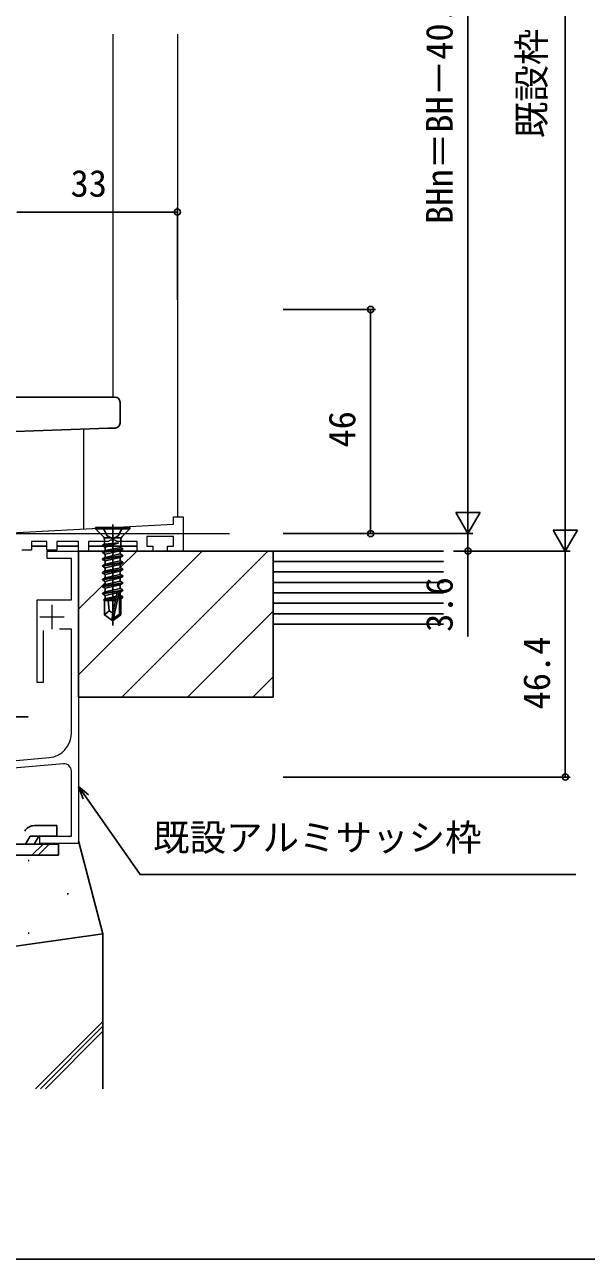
# Model space of a CAD drawing. Units: millimetres, scale not verified. Extents: x -437 to 438, y -281 to 279.
# Drawn here: x -240.6 to -125.2, y -281.3 to -27.8 of the extents above; entities that cross this region are included whole.
import ezdxf
from ezdxf.enums import TextEntityAlignment as Align

# ---------------------------------------------------------------- set-up
doc = ezdxf.new("R2010")
doc.units = ezdxf.units.MM
doc.header["$LTSCALE"] = 2
doc.layers.add('0-2_YKK_11', color=7, linetype='Continuous', lineweight=18)
doc.layers.add('0-4_YKK_12', color=2, linetype='Continuous', lineweight=18)
for name, color, linetype in [('0-5_YKK_13', 4, 'Continuous'), ('0-7_YKK_D', 6, 'Continuous'), ('0-8_YKK_ZWAK', 7, 'Continuous'), ('0-9_YSS_K', 3, 'Continuous'), ('0-A_YSS_KE', 3, 'Continuous')]:
    doc.layers.add(name, color=color, linetype=linetype)
doc.styles.add('ＭＳ ゴシック', font='')
doc.styles.get('ＭＳ ゴシック').set_extended_font_data('MS Gothic')

msp = doc.modelspace()

# ---------------------------------------------------------------- linework, layer by layer
at = {"layer": '0-2_YKK_11', "color": 211}
msp.add_lwpolyline([(-246.002, -132.29), (-210.002, -130.403), (-210.002, -128.903), (-208.002, -128.903), (-208.002, -135.903), (-211.252, -135.903), (-211.252, -134.903), (-210.002, -134.903), (-210.002, -132.903), (-215.502, -132.903), (-215.502, -134.903), (-214.252, -134.903), (-214.252, -135.903), (-217.502, -135.903), (-217.502, -133.903), (-221.636, -133.903), (-222.069, -133.653), (-222.935, -133.653), (-223.368, -133.903), (-227.502, -133.903), (-227.502, -135.903), (-229.502, -135.903), (-229.502, -133.903), (-234.002, -133.903), (-234.002, -135.703), (-236.002, -135.703), (-236.002, -133.903), (-239.202, -133.903), (-239.202, -135.703), (-241.202, -135.703)], dxfattribs=at)
at = {"layer": '0-2_YKK_11', "color": 4}
for points in [[(-236.8, -152.197), (-236.8, -162.903), (-238, -162.903), (-238, -145.903), (-231, -145.903), (-231, -137.403), (-236, -137.403), (-236, -135.903), (-229.5, -135.903), (-229.5, -195.903), (-237.5, -195.903), (-237.5, -194.403), (-231, -194.403), (-231, -181.053)], [(-231, -173.328), (-231, -151.903), (-233.4, -151.903)], [(-296.5, -194.903), (-294.5, -194.903), (-294, -195.403), (-294.5, -195.903), (-299.5, -195.903), (-299.5, -183.903), (-297.7, -183.903), (-297.7, -190.245), (-285.5, -189.178), (-285.5, -181.957), (-277.263, -181.957), (-251, -179.66), (-251, -175.48), (-252, -174.903), (-252, -162.903), (-249, -162.903), (-249, -174.037), (-248.75, -174.47), (-248.5, -174.903), (-248.5, -179.441), (-235.564, -178.309)], [(-232.63, -179.558), (-247, -180.815), (-247, -183.631)]]:
    msp.add_lwpolyline(points, dxfattribs=at)
for centre, radius, start, end in [((-236, -173.328), 5, 275, 0), ((-232.5, -181.053), 1.5, 0.00001, 95.00001)]:
    msp.add_arc(centre, radius, start, end, dxfattribs=at)
at = {"layer": '0-4_YKK_12'}
for p, q in [((-222.5, -29.801), (-222.5, -104.303)), ((-209.2, -29.801), (-209.2, -128.903)), ((-228.5, -110.865), (-228.5, -131.372)), ((-322.5, -132.3), (-198.5, -132.3)), ((-235, -146.903), (-235, -151.903)), ((-237.5, -149.403), (-232.5, -149.403))]:
    msp.add_line(p, q, dxfattribs=at)
at = {"layer": '0-5_YKK_13'}
for p, q in [((-249.1, -104.303), (-223.447, -104.303)), ((-223.447, -104.303), (-222, -104.303)), ((-221, -105.303), (-221, -109.637)), ((-223.412, -110.687), (-246.935, -111.509)), ((-221.965, -110.637), (-223.412, -110.687)), ((-219.002, -131.058), (-226.002, -131.058)), ((-226.002, -131.058), (-226.002, -131.358)), ((-219.002, -131.358), (-226.002, -131.358)), ((-226.002, -131.358), (-224.475, -132.885)), ((-222.502, -130.453), (-222.502, -151.168)), ((-219.002, -131.358), (-220.529, -132.885)), ((-219.002, -131.058), (-219.002, -131.358)), ((-221.322, -134.181), (-224.602, -134.708)), ((-220.822, -133.178), (-224.182, -133.178)), ((-224.182, -133.592), (-224.182, -134.466)), ((-221.322, -134.181), (-224.182, -134.466)), ((-221.322, -134.241), (-224.052, -135.126)), ((-220.822, -133.592), (-220.822, -135.166)), ((-239.202, -134.9), (-236.002, -134.9)), ((-234.002, -134.9), (-229.502, -134.9)), ((-227.502, -134.9), (-217.502, -134.9)), ((-224.602, -134.708), (-224.182, -134.466)), ((-224.602, -134.708), (-224.602, -134.808)), ((-224.602, -134.808), (-224.052, -135.126)), ((-224.602, -136.108), (-220.402, -135.408)), ((-220.402, -135.508), (-224.602, -136.208)), ((-224.602, -136.108), (-224.052, -135.791)), ((-224.602, -136.108), (-224.602, -136.208)), ((-224.602, -136.208), (-224.052, -136.526)), ((-224.602, -137.508), (-220.402, -136.808)), ((-224.052, -135.126), (-224.052, -135.791)), ((-220.822, -135.166), (-224.052, -135.791)), ((-220.952, -135.826), (-224.052, -136.526)), ((-220.952, -136.491), (-224.052, -137.191)), ((-224.052, -136.526), (-224.052, -137.191)), ((-220.402, -135.508), (-220.952, -135.826)), ((-220.952, -135.826), (-220.952, -136.491)), ((-220.402, -136.808), (-220.952, -136.491)), ((-220.402, -135.408), (-220.822, -135.166)), ((-220.402, -135.408), (-220.402, -135.508)), ((-220.402, -136.808), (-220.402, -136.908)), ((-220.402, -136.908), (-224.602, -137.608)), ((-224.602, -137.508), (-224.052, -137.191)), ((-224.602, -137.508), (-224.602, -137.608)), ((-224.602, -137.608), (-224.052, -137.926)), ((-224.602, -138.908), (-220.402, -138.208)), ((-220.402, -138.308), (-224.602, -139.008)), ((-224.602, -138.908), (-224.052, -138.591)), ((-224.602, -138.908), (-224.182, -138.665)), ((-224.602, -138.908), (-224.602, -139.008)), ((-224.602, -138.908), (-224.602, -139.008)), ((-224.602, -139.008), (-224.052, -139.325)), ((-224.602, -139.008), (-224.052, -139.326)), ((-220.952, -137.226), (-224.052, -137.926)), ((-220.952, -137.891), (-224.052, -138.591)), ((-224.052, -137.926), (-224.052, -138.591)), ((-220.952, -138.626), (-224.052, -139.326)), ((-224.052, -139.325), (-224.052, -139.99)), ((-220.822, -139.365), (-224.052, -139.99)), ((-220.402, -136.908), (-220.952, -137.226)), ((-220.952, -137.226), (-220.952, -137.891)), ((-220.402, -138.208), (-220.952, -137.891)), ((-220.402, -138.308), (-220.952, -138.626)), ((-220.952, -138.626), (-220.952, -139.391)), ((-220.402, -139.608), (-220.822, -139.365)), ((-220.402, -138.208), (-220.402, -138.308)), ((-224.602, -140.308), (-220.402, -139.608)), ((-220.402, -139.708), (-224.602, -140.408)), ((-224.602, -140.308), (-224.052, -139.99)), ((-224.602, -140.308), (-224.602, -140.408)), ((-224.602, -140.408), (-224.052, -140.725)), ((-224.602, -141.708), (-220.402, -141.008)), ((-220.402, -141.108), (-224.602, -141.808)), ((-224.602, -141.708), (-224.052, -141.39)), ((-224.602, -141.708), (-224.602, -141.808)), ((-224.602, -141.808), (-224.052, -142.125)), ((-220.952, -140.69), (-224.052, -141.39)), ((-224.052, -140.725), (-224.052, -141.39)), ((-220.952, -140.025), (-220.952, -140.69)), ((-220.402, -141.008), (-220.952, -140.69)), ((-220.952, -141.425), (-220.952, -142.09)), ((-220.402, -139.608), (-220.402, -139.708)), ((-220.402, -141.008), (-220.402, -141.108)), ((-224.602, -143.108), (-220.402, -142.408)), ((-220.402, -142.508), (-224.602, -143.208)), ((-224.602, -143.108), (-224.052, -142.79)), ((-224.602, -143.108), (-224.602, -143.208)), ((-224.602, -143.208), (-224.052, -143.525)), ((-224.602, -144.608), (-220.402, -143.908)), ((-220.402, -144.008), (-224.602, -144.708)), ((-224.602, -144.608), (-224.052, -144.29)), ((-220.952, -142.09), (-224.052, -142.79)), ((-224.052, -142.125), (-224.052, -142.79)), ((-220.952, -142.825), (-224.052, -143.525)), ((-224.052, -143.525), (-224.052, -144.29)), ((-220.952, -143.59), (-224.052, -144.29)), ((-221.597, -144.471), (-224.052, -145.025)), ((-221.593, -144.451), (-222.502, -148.552)), ((-221.159, -144.348), (-222.352, -149.696)), ((-220.952, -144.325), (-221.144, -144.369)), ((-220.402, -142.408), (-220.952, -142.09)), ((-220.402, -142.508), (-220.952, -142.825)), ((-220.952, -142.825), (-220.952, -143.59)), ((-220.402, -143.908), (-220.952, -143.59)), ((-220.402, -144.008), (-220.952, -144.325)), ((-220.952, -144.325), (-220.952, -144.99)), ((-220.402, -142.408), (-220.402, -142.508)), ((-220.402, -143.908), (-220.402, -144.008)), ((-224.602, -144.608), (-224.602, -144.708)), ((-224.602, -144.708), (-224.052, -145.025)), ((-221.824, -145.468), (-224.402, -145.892)), ((-224.402, -145.892), (-224.052, -145.69)), ((-224.202, -145.987), (-224.402, -145.892)), ((-224.202, -145.987), (-224.202, -149.012)), ((-221.958, -146.058), (-224.202, -146.058)), ((-224.052, -145.025), (-224.052, -145.69)), ((-221.757, -145.172), (-224.052, -145.69)), ((-221.884, -145.734), (-223.551, -146.058)), ((-220.952, -144.99), (-221.105, -145.025)), ((-221.102, -144.506), (-221.102, -148.853)), ((-220.502, -145.25), (-221.102, -145.349)), ((-220.502, -145.466), (-221.102, -145.582)), ((-220.802, -146.058), (-221.102, -146.058)), ((-220.502, -145.25), (-220.952, -144.99)), ((-220.802, -145.639), (-220.802, -149.012)), ((-220.502, -145.25), (-220.502, -145.466)), ((-223.202, -148.158), (-224.202, -149.012)), ((-224.202, -149.012), (-222.652, -150.058)), ((-222.502, -148.552), (-222.652, -150.058)), ((-222.502, -148.552), (-222.502, -150.058)), ((-221.102, -148.853), (-222.352, -149.696)), ((-220.802, -149.012), (-222.352, -150.058)), ((-220.802, -149.012), (-221.102, -148.853)), ((-222.652, -150.058), (-222.352, -150.058)), ((-222.352, -149.696), (-222.352, -150.058)), ((-258.2, -169.903), (-239.89, -169.903)), ((-238.598, -192.256), (-233.956, -192.256)), ((-233.956, -192.255), (-233.956, -194.404)), ((-240.388, -196.056), (-239.434, -194.404)), ((-239.434, -194.404), (-233.956, -194.404)), ((-238.656, -196.056), (-237.702, -194.404)), ((-233.653, -196.055), (-282.908, -196.055)), ((-239.108, -198.355), (-236.808, -196.055)), ((-237.825, -198.355), (-235.525, -196.055)), ((-233.653, -198.355), (-233.653, -196.055)), ((-233.653, -198.355), (-282.908, -198.355))]:
    msp.add_line(p, q, dxfattribs=at)
for points in [[(-224.503, -131.058), (-223.647, -132.775), (-222.502, -133.383)], [(-220.501, -131.058), (-221.357, -132.775), (-222.502, -133.383)], [(-221.322, -134.181), (-221.322, -134.241), (-224.602, -134.808)], [(-220.402, -139.708), (-220.952, -140.025), (-224.052, -140.725)], [(-220.402, -141.108), (-220.952, -141.425), (-224.052, -142.125)], [(-222.502, -148.659), (-223.202, -148.158), (-223.402, -146.058)], [(-220.502, -145.466), (-220.952, -145.725), (-221.102, -145.759)]]:
    msp.add_lwpolyline(points, dxfattribs=at)
for centre, radius, start, end in [((-222, -105.303), 1, 0, 90), ((-222, -109.637), 1, 272, 0), ((-225.182, -133.592), 1, 0, 45), ((-219.822, -133.592), 1, 135, 180), ((-221.351, -144.506), 0.248, 0, 167.19096), ((-238.598, -194.556), 2.3, 89.99772, 149.99747)]:
    msp.add_arc(centre, radius, start, end, dxfattribs=at)
at = {"layer": '0-7_YKK_D'}
for p, q in [((-129.5, -130.903), (-129.5, 100.4)), ((-149.5, -127.3), (-149.5, 63.7)), ((-209.202, -84.303), (-209.202, -65.303)), ((-209.202, -66.303), (-242.2, -66.303)), ((-187.502, -86.303), (-168.5, -86.303)), ((-169.5, -132.3), (-169.5, -86.303)), ((-149.5, -132.3), (-149.5, -123.64)), ((-149.5, -132.3), (-152, -127.97)), ((-147, -127.97), (-152, -127.97)), ((-149.5, -132.3), (-147, -127.97)), ((-129.5, -135.903), (-129.5, -127.243)), ((-129.5, -135.903), (-132, -131.573)), ((-127, -131.573), (-132, -131.573)), ((-129.5, -135.903), (-127, -131.573)), ((-187.502, -132.3), (-168.5, -132.3)), ((-187.502, -132.3), (-148.5, -132.3)), ((-187.502, -132.3), (-148.5, -132.3)), ((-152.498, -135.903), (-128.5, -135.903)), ((-152.498, -135.903), (-128.5, -135.903)), ((-129.5, -182.3), (-129.5, -135.903)), ((-187.502, -182.3), (-128.5, -182.3))]:
    msp.add_line(p, q, dxfattribs=at)
for points in [[(-149.5, -132.3), (-149.5, -135.903), (-149.5, -153.427)], [(-228.597, -186.746), (-229.5, -184.265), (-227.477, -185.962)], [(-229.5, -184.265), (-228.037, -186.354), (-216.872, -202.3), (-127.329, -202.3)]]:
    msp.add_lwpolyline(points, dxfattribs=at)
for centre in [(-209.202, -66.303), (-169.5, -86.303), (-169.5, -132.3), (-149.5, -135.903), (-129.5, -182.3)]:
    msp.add_circle(centre, 0.637, dxfattribs=at)
at = {"layer": '0-8_YKK_ZWAK'}
msp.add_lwpolyline([(-436.8, -281.3), (438.2, -281.3), (438.2, 243.7)], dxfattribs=at)
at = {"layer": '0-9_YSS_K'}
for p, q in [((-229.5, -161.305), (-204.098, -135.903)), ((-220.952, -139.287), (-217.568, -135.903)), ((-220.629, -165.905), (-190.628, -135.903)), ((-154.498, -138.046), (-189.5, -138.046)), ((-154.498, -140.189), (-189.5, -140.189)), ((-229.5, -147.834), (-224.052, -142.387)), ((-154.498, -142.331), (-189.5, -142.331)), ((-154.498, -144.474), (-189.5, -144.474)), ((-154.498, -146.617), (-189.5, -146.617)), ((-207.159, -165.905), (-189.5, -148.246)), ((-154.498, -148.76), (-189.5, -148.76)), ((-193.689, -165.905), (-189.5, -161.716)), ((-239.902, -199.4), (-239.652, -199.4)), ((-231.827, -206.275), (-231.577, -206.275)), ((-239.902, -214.35), (-239.652, -214.35)), ((-238.875, -216.504), (-238.828, -216.487)), ((-238.34, -246.3), (-224.5, -232.46)), ((-237.34, -246.3), (-224.5, -233.46)), ((-236.34, -246.3), (-224.5, -234.46))]:
    msp.add_line(p, q, dxfattribs=at)
at = {"layer": '0-A_YSS_KE'}
for p, q in [((-229.5, -135.903), (-189.5, -135.903)), ((-229.5, -165.903), (-229.5, -135.903)), ((-189.5, -165.905), (-189.5, -135.903)), ((-189.5, -135.903), (-189.5, -150.903)), ((-189.5, -135.903), (-154.498, -135.903)), ((-189.5, -150.903), (-154.498, -150.903)), ((-229.5, -165.905), (-189.498, -165.905)), ((-229.5, -195.403), (-224.5, -214.498)), ((-350.499, -232.194), (-224.5, -214.498)), ((-224.5, -246.3), (-224.5, -214.498))]:
    msp.add_line(p, q, dxfattribs=at)

# ---------------------------------------------------------------- texts
at = {"layer": '0-7_YKK_D', "style": 'ＭＳ ゴシック'}
for s, p in [('既設枠 BH寸法', (-132.022, -51.132)), ('BHn＝BH－40.3', (-151, -68.746)), ('46', (-171, -114.649)), ('3.6', (-151, -152.481)), ('46.4', (-131, -168.413))]:
    msp.add_text(s, height=5.499, rotation=90, dxfattribs=at).set_placement(p, align=Align.BOTTOM_LEFT)
for s, p in [('33', (-231.156, -64.803)), ('既設アルミサッシ枠', (-214.212, -199.097))]:
    msp.add_text(s, height=5.499, dxfattribs=at).set_placement(p, align=Align.BOTTOM_LEFT)

doc.saveas('drawing.dxf')
